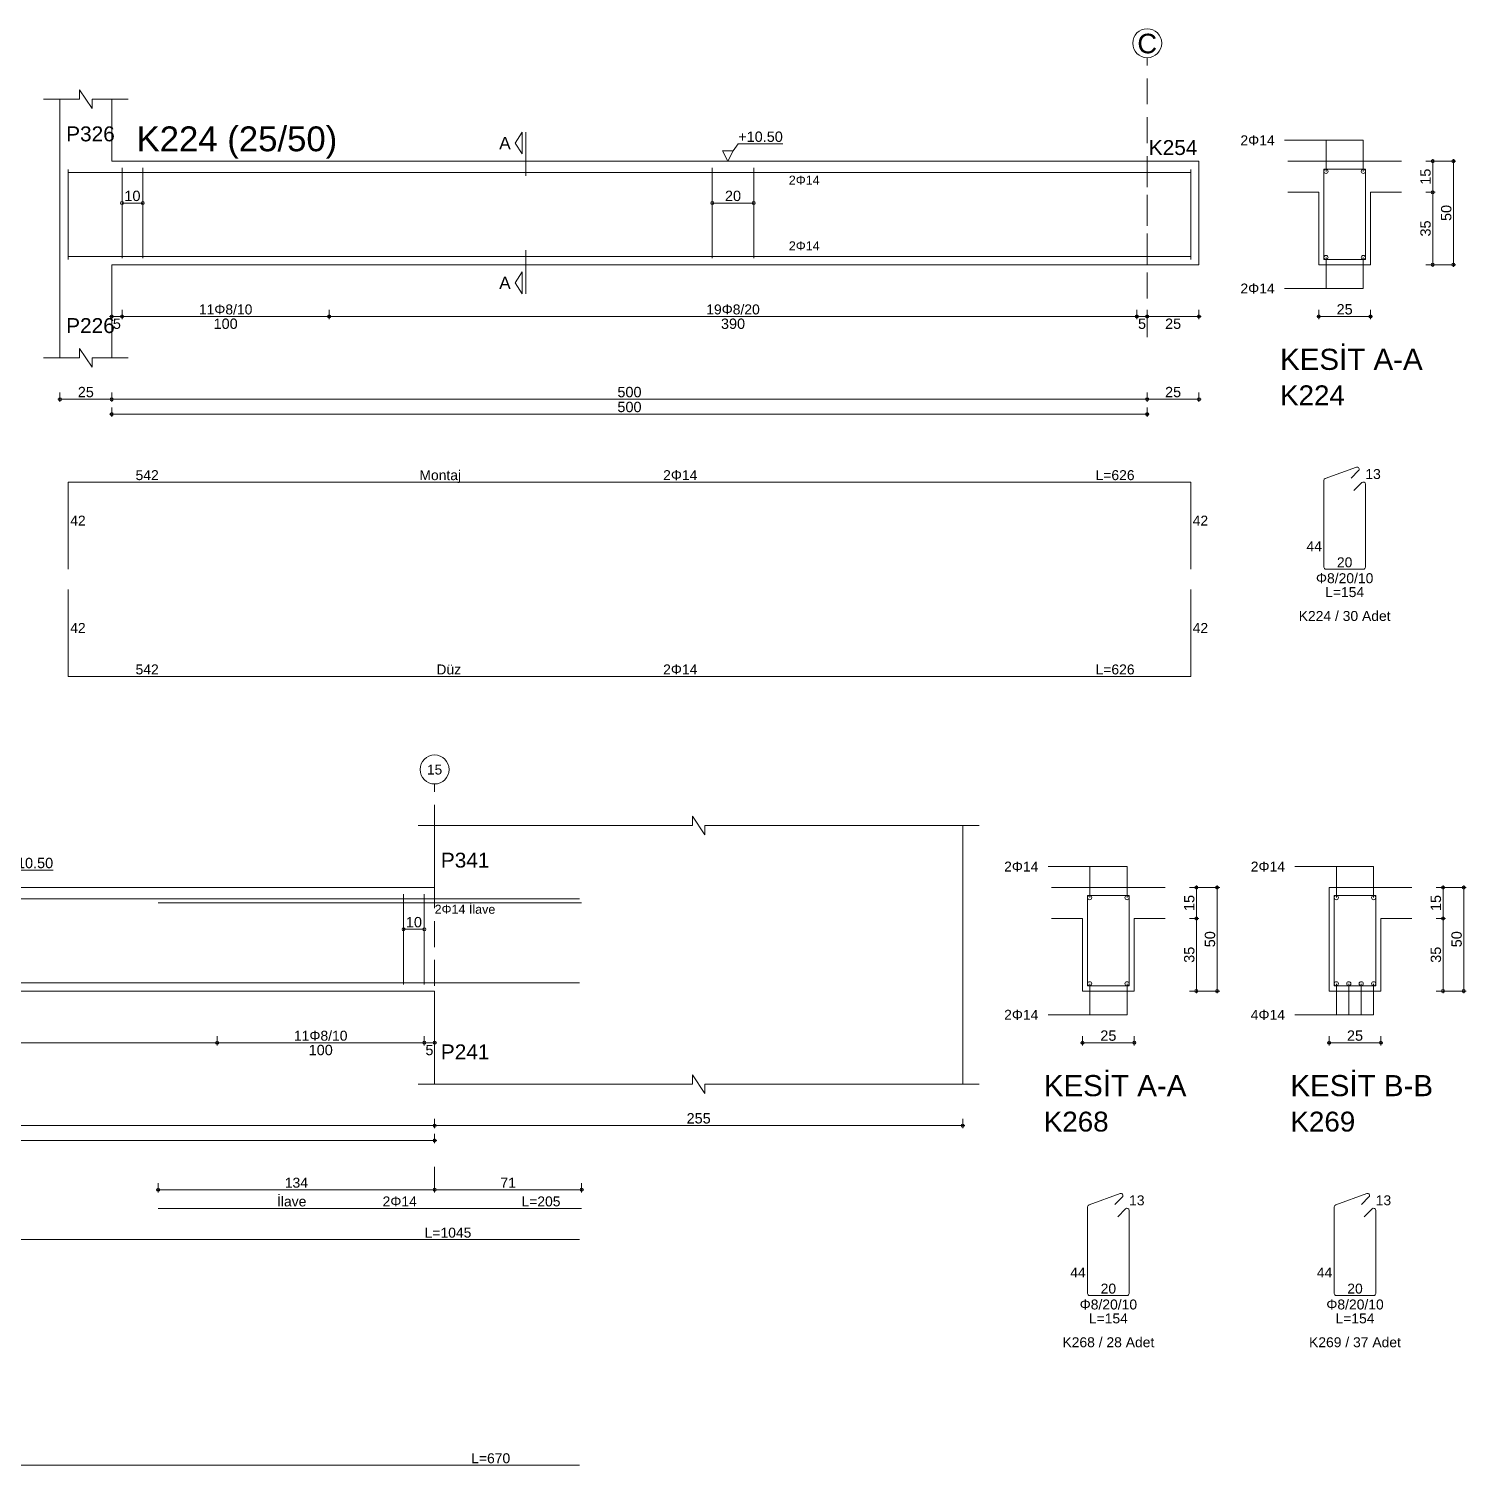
# Model space of a CAD drawing. Header units: millimetres. Extents: x 2232 to 85269, y -3593 to 5869.
# Drawn here: x 48143 to 49185, y -1453 to -412 of the extents above; entities that cross this region are included whole.
import ezdxf

# ---------------------------------------------------------------- set-up
doc = ezdxf.new("R2010")
doc.units = ezdxf.units.MM
doc.linetypes.add('DASHDOT2', pattern=[12.7, 6.35, -3.175, 0, -3.175])
doc.linetypes.add('DASHED4', pattern=[18.75, 12.5, -6.25])
doc.layers.add('aks', color=251, linetype='DASHDOT2', lineweight=35)
for name, color, linetype in [('Donatı Topl. Uzun. Yazısı', 7, 'Continuous'), ('Donatı Uz. Yazısı', 7, 'Continuous'), ('Donatı Yazısı', 7, 'Continuous'), ('Donatı Çizgisi', 7, 'Continuous'), ('Kiriş', 7, 'Continuous'), ('Standart', 7, 'Continuous'), ('Ölçülendirme', 7, 'Continuous')]:
    doc.layers.add(name, color=color, linetype=linetype)
doc.styles.add('arial_1_18', font='arial.ttf', dxfattribs={"height": 0.2})

# ---------------------------------------------------------------- blocks, each defined once
blk = doc.blocks.new('IDE792Entity7470')
at = {"layer": 'aks', "color": 30, "linetype": 'DASHED4', "lineweight": 5}
blk.add_lwpolyline([(11251.52, 2001.7), (11251.52, 2136.7)], dxfattribs=at)
at = {"layer": 'aks', "color": 1, "linetype": 'Continuous', "lineweight": 5}
blk.add_circle((11251.52, 2143.7), 7, dxfattribs=at)
at = {"layer": 'Donatı Çizgisi', "color": 5, "linetype": 'Continuous', "lineweight": 5}
for points in [[(10730.52, 2039.3), (10730.52, 2082.7)], [(10756.52, 2039.9), (10756.52, 2083.5)], [(10766.52, 2039.9), (10766.52, 2083.5)], [(11041.52, 2039.9), (11041.52, 2083.5)], [(11061.52, 2039.9), (11061.52, 2083.5)], [(11272.52, 2039.3), (11272.52, 2082.7)], [(11336.86, 2039.2), (11336.86, 2082.8)], [(11336.86, 2082.8), (11356.86, 2082.8)], [(11356.86, 2039.2), (11356.86, 2082.8)], [(10730.52, 2081.3), (11272.52, 2081.3)], [(10730.52, 2040.7), (11272.52, 2040.7)], [(11336.86, 2039.2), (11356.86, 2039.2)], [(11337.53, 1933.44), (11352.53, 1938.91)], [(11349.96, 1933.59), (11353.6, 1937.23)], [(10730.52, 1889.7), (10730.52, 1931.7)], [(10730.52, 1931.7), (11272.52, 1931.7)], [(11272.52, 1889.7), (11272.52, 1931.7)], [(11336.86, 1890.62), (11336.86, 1932.49)], [(11351.34, 1927.68), (11355.12, 1931.46)], [(11356.86, 1890.62), (11356.86, 1930.74)], [(11337.88, 1889.6), (11355.84, 1889.6)], [(10730.52, 1837.85), (10730.52, 1879.85)], [(11272.52, 1837.85), (11272.52, 1879.85)], [(10730.52, 1837.85), (11272.52, 1837.85)]]:
    blk.add_lwpolyline(points, dxfattribs=at)
for centre in [(11337.86, 2081.8), (11355.86, 2081.8), (11337.86, 2040.2), (11355.86, 2040.2)]:
    blk.add_circle(centre, 1, dxfattribs=at)
for centre, start, end in [((11352.88, 1937.95), 315, 110), ((11337.88, 1932.49), 110, 180), ((11355.84, 1930.74), 0, 135), ((11337.88, 1890.62), 180, 270), ((11355.84, 1890.62), 270, 0)]:
    blk.add_arc(centre, 1.02, start, end, dxfattribs=at)
at = {"layer": 'Kiriş', "color": 1, "linetype": 'Continuous', "lineweight": 5}
for points in [[(10736.02, 2116.7), (10736.02, 2121.2)], [(10742.02, 2112.2), (10736.02, 2121.2)], [(10718.52, 2116.7), (10736.02, 2116.7)], [(10726.52, 1991.7), (10726.52, 2116.7)], [(10742.02, 2112.2), (10742.02, 2116.7)], [(10742.02, 2116.7), (10759.52, 2116.7)], [(10751.52, 2086.7), (10751.52, 2116.7)], [(10751.52, 2086.7), (11276.52, 2086.7)], [(11276.52, 2036.7), (11276.52, 2086.7)], [(11319.36, 2086.7), (11374.36, 2086.7)], [(11319.36, 2071.7), (11334.36, 2071.7)], [(11334.36, 2036.7), (11334.36, 2071.7)], [(11359.36, 2071.7), (11374.36, 2071.7)], [(11359.36, 2036.7), (11359.36, 2071.7)], [(10751.52, 2036.7), (11276.52, 2036.7)], [(10751.52, 1991.7), (10751.52, 2036.7)], [(11334.36, 2036.7), (11359.36, 2036.7)], [(10742.02, 1987.2), (10736.02, 1996.2)], [(10736.02, 1991.7), (10736.02, 1996.2)], [(10718.52, 1991.7), (10736.02, 1991.7)], [(10742.02, 1991.7), (10759.52, 1991.7)], [(10742.02, 1987.2), (10742.02, 1991.7)]]:
    blk.add_lwpolyline(points, dxfattribs=at)
at = {"layer": 'Kiriş', "color": 1, "linetype": 'DASHED4', "lineweight": 5}
for points in [[(11251.52, 2036.7), (11251.52, 2086.7)], [(11276.52, 2036.7), (11276.52, 2086.7)]]:
    blk.add_lwpolyline(points, dxfattribs=at)
at = {"layer": 'Ölçülendirme', "color": 1, "linetype": 'Continuous', "lineweight": 5}
for points in [[(10946.27, 2095.45), (10949.77, 2100.7)], [(10949.77, 2090.2), (10949.77, 2100.7)], [(10951.52, 2079.7), (10951.52, 2100.7)], [(11317.86, 2096.8), (11355.86, 2096.8)], [(11337.86, 2081.8), (11337.86, 2096.8)], [(11355.86, 2081.8), (11355.86, 2096.8)], [(10949.77, 2090.2), (10946.27, 2095.45)], [(11049.02, 2086.7), (11046.52, 2091.7)], [(11046.52, 2091.7), (11051.52, 2091.7)], [(11051.52, 2091.7), (11049.02, 2086.7)], [(11051.52, 2091.7), (11054.02, 2095.03)], [(11054.02, 2095.03), (11075.58, 2095.03)], [(11049.02, 2086.7), (11049.02, 2086.7)], [(11386.11, 2086.7), (11400.61, 2086.7)], [(11389.36, 2035.7), (11389.36, 2087.7)], [(11399.36, 2035.7), (11399.36, 2087.7)], [(11386.11, 2071.7), (11390.61, 2071.7)], [(10756.52, 2066.5), (10766.52, 2066.5)], [(11041.52, 2066.5), (11061.52, 2066.5)], [(10951.52, 2022.7), (10951.52, 2043.7)], [(11337.86, 2025.2), (11337.86, 2040.2)], [(11355.86, 2025.2), (11355.86, 2040.2)], [(11386.11, 2036.7), (11400.61, 2036.7)], [(10946.27, 2027.95), (10949.77, 2033.2)], [(10949.77, 2022.7), (10946.27, 2027.95)], [(10949.77, 2022.7), (10949.77, 2033.2)], [(11317.86, 2025.2), (11355.86, 2025.2)], [(10751.52, 2010.45), (10751.52, 2014.95)], [(10756.52, 2010.45), (10756.52, 2014.95)], [(10856.52, 2010.45), (10856.52, 2014.95)], [(11246.52, 2010.45), (11246.52, 2014.95)], [(11251.52, 2010.45), (11251.52, 2014.95)], [(11276.52, 2010.45), (11276.52, 2014.95)], [(11334.36, 2010.45), (11334.36, 2014.95)], [(11359.36, 2010.45), (11359.36, 2014.95)], [(10750.52, 2011.7), (11277.52, 2011.7)], [(11333.36, 2011.7), (11360.36, 2011.7)], [(10725.52, 1971.7), (11277.52, 1971.7)], [(10726.52, 1970.45), (10726.52, 1974.95)], [(10751.52, 1970.45), (10751.52, 1974.95)], [(11251.52, 1970.45), (11251.52, 1974.95)], [(11276.52, 1970.45), (11276.52, 1974.95)], [(10750.52, 1964.5), (11252.52, 1964.5)], [(10751.52, 1963.25), (10751.52, 1967.75)], [(11251.52, 1963.25), (11251.52, 1967.75)]]:
    blk.add_lwpolyline(points, dxfattribs=at)
for centre in [(11389.36, 2086.7), (11399.36, 2086.7), (11389.36, 2071.7), (10756.52, 2066.5), (10766.52, 2066.5), (11041.52, 2066.5), (11061.52, 2066.5), (11389.36, 2036.7), (11399.36, 2036.7), (10751.52, 2011.7), (10756.52, 2011.7), (10756.52, 2011.7), (10856.52, 2011.7), (10856.52, 2011.7), (11246.52, 2011.7), (11246.52, 2011.7), (11251.52, 2011.7), (11251.52, 2011.7), (11276.52, 2011.7), (11334.36, 2011.7), (11359.36, 2011.7), (10726.52, 1971.7), (10751.52, 1971.7), (10751.52, 1971.7), (11251.52, 1971.7), (11251.52, 1971.7), (11276.52, 1971.7), (10751.52, 1964.5), (11251.52, 1964.5)]:
    blk.add_circle(centre, 0.75, dxfattribs=at)
at = {"layer": 'aks', "color": 1, "linetype": 'Continuous', "lineweight": 5, "style": 'arial_1_18'}
blk.add_text('C', height=9.45, dxfattribs=at).set_placement((11246.76, 2138.82))
at = {"layer": 'Donatı Topl. Uzun. Yazısı', "color": 1, "linetype": 'Continuous', "lineweight": 5, "style": 'arial_1_18'}
for s, p in [('L=626', (11226.59, 1932.66)), ('L=154', (11337.44, 1876.16)), ('L=626', (11226.59, 1838.81))]:
    blk.add_text(s, height=4.8, dxfattribs=at).set_placement(p)
at = {"layer": 'Donatı Uz. Yazısı', "color": 1, "linetype": 'Continuous', "lineweight": 5, "style": 'arial_1_18'}
for s, p in [('542', (10763.04, 1932.66)), ('13', (11356.86, 1933.2)), ('42', (10731.48, 1910.7)), ('42', (11273.48, 1910.7)), ('44', (11328.44, 1898.32)), ('20', (11343.13, 1890.56)), ('42', (10731.48, 1858.85)), ('42', (11273.48, 1858.85)), ('542', (10763.04, 1838.81))]:
    blk.add_text(s, height=4.8, dxfattribs=at).set_placement(p)
at = {"layer": 'Donatı Yazısı', "color": 5, "linetype": 'Continuous', "lineweight": 5, "style": 'arial_1_18'}
for s, p in [('2Φ14', (11296.52, 2094.4)), ('2Φ14', (11296.52, 2022.8)), ('2Φ14', (11017.78, 1932.66)), ('Φ8/20/10', (11333, 1882.88)), ('K224 / 30 Adet', (11324.67, 1864.64)), ('2Φ14', (11017.78, 1838.81))]:
    blk.add_text(s, height=4.8, dxfattribs=at).set_placement(p)
for p in [(11078.48, 2075.42), (11078.48, 2043.66)]:
    blk.add_text('2Φ14', height=4.32, rotation=360, dxfattribs=at).set_placement(p)
at = {"layer": 'Donatı Yazısı', "color": 1, "linetype": 'Continuous', "lineweight": 5, "style": 'arial_1_18'}
for s, p in [('Montaj', (10900.09, 1932.66)), ('Düz', (10908.3, 1838.81))]:
    blk.add_text(s, height=4.8, dxfattribs=at).set_placement(p)
at = {"layer": 'Kiriş', "color": 1, "linetype": 'Continuous', "lineweight": 5, "style": 'arial_1_18'}
for s, height, p in [('P326', 7.2, (10729.52, 2096.3)), ('K224 (25/50)', 12, (10763.52, 2091.5)), ('K254', 7.2, (11252.28, 2089.7)), ('P226', 7.2, (10729.52, 2003.7)), ('KESİT A-A', 10.2, (11315.66, 1985.9)), ('K224', 9.6, (11315.66, 1968.82))]:
    blk.add_text(s, height=height, dxfattribs=at).set_placement(p)
at = {"layer": 'Ölçülendirme', "color": 1, "linetype": 'Continuous', "lineweight": 5, "style": 'arial_1_18'}
for s, height, p in [('A', 5.95, (10938.63, 2092.48)), ('+10.50', 5, (11054.02, 2096.03)), ('A', 5.95, (10938.63, 2024.98)), ('25', 5, (11342.97, 2012.66)), ('5', 5, (10752.08, 2005.7)), ('100', 5, (10800.7, 2005.7)), ('390', 5, (11045.7, 2005.7)), ('5', 5, (11247.08, 2005.7)), ('25', 5, (11260.14, 2005.7)), ('25', 5, (10735.14, 1972.7)), ('500', 5, (10995.7, 1972.7)), ('25', 5, (11260.14, 1972.7)), ('500', 5, (10995.7, 1965.5))]:
    blk.add_text(s, height=height, dxfattribs=at).set_placement(p)
for s, rotation, p in [('15', 90, (11388.4, 2075.32)), ('10', 360, (10757.64, 2067.46)), ('20', 360, (11047.64, 2067.46)), ('50', 90, (11398.4, 2057.82)), ('35', 90, (11388.4, 2050.32))]:
    blk.add_text(s, height=5, rotation=rotation, dxfattribs=at).set_placement(p)
at = {"layer": 'Ölçülendirme', "color": 5, "linetype": 'Continuous', "lineweight": 5, "style": 'arial_1_18'}
for s, p in [('11Φ8/10', (10793.59, 2012.7)), ('19Φ8/20', (11038.59, 2012.7))]:
    blk.add_text(s, height=4.8, dxfattribs=at).set_placement(p)
blk = doc.blocks.new('IDE792Entity7502')
at = {"layer": 'aks', "color": 30, "linetype": 'DASHED4', "lineweight": 5}
for points in [[(11533.24, 1663.75), (11533.24, 1798.75)], [(11533.24, 1602.75), (11533.24, 1613.75)]]:
    blk.add_lwpolyline(points, dxfattribs=at)
at = {"layer": 'aks', "color": 1, "linetype": 'Continuous', "lineweight": 5}
blk.add_circle((11533.24, 1805.75), 7, dxfattribs=at)
at = {"layer": 'Donatı Çizgisi', "color": 5, "linetype": 'Continuous', "lineweight": 5}
for points in [[(10558.24, 1743.35), (11603.24, 1743.35)], [(11518.24, 1701.95), (11518.24, 1745.55)], [(11528.24, 1701.95), (11528.24, 1745.55)], [(11848.57, 1701.25), (11848.57, 1744.85)], [(11848.57, 1744.85), (11868.57, 1744.85)], [(11868.57, 1701.25), (11868.57, 1744.85)], [(11967.66, 1701.25), (11967.66, 1744.85)], [(11967.66, 1744.85), (11987.66, 1744.85)], [(11987.66, 1701.25), (11987.66, 1744.85)], [(11399.74, 1741.35), (11604.24, 1741.35)], [(10558.24, 1702.75), (11603.24, 1702.75)], [(11848.57, 1701.25), (11868.57, 1701.25)], [(11967.66, 1701.25), (11987.66, 1701.25)], [(11849.25, 1595.49), (11864.25, 1600.96)], [(11861.68, 1595.63), (11865.32, 1599.28)], [(11968.33, 1595.49), (11983.33, 1600.96)], [(11980.76, 1595.63), (11984.4, 1599.28)], [(11399.74, 1593.75), (11604.24, 1593.75)], [(11848.57, 1552.67), (11848.57, 1594.54)], [(11863.06, 1589.73), (11866.83, 1593.51)], [(11868.57, 1552.67), (11868.57, 1592.79)], [(11967.66, 1552.67), (11967.66, 1594.54)], [(11982.14, 1589.73), (11985.92, 1593.51)], [(11987.66, 1552.67), (11987.66, 1592.79)], [(10558.24, 1578.65), (11603.24, 1578.65)], [(11849.59, 1551.65), (11867.55, 1551.65)], [(11968.68, 1551.65), (11986.64, 1551.65)], [(10933.24, 1469.7), (11603.24, 1469.7)]]:
    blk.add_lwpolyline(points, dxfattribs=at)
for centre in [(11849.57, 1743.85), (11867.57, 1743.85), (11968.66, 1743.85), (11986.66, 1743.85), (11849.57, 1702.25), (11867.57, 1702.25), (11968.66, 1702.25), (11974.66, 1702.25), (11980.66, 1702.25), (11986.66, 1702.25)]:
    blk.add_circle(centre, 1, dxfattribs=at)
for centre, start, end in [((11864.6, 1600), 315, 110), ((11983.68, 1600), 315, 110), ((11849.59, 1594.54), 110, 180), ((11867.55, 1592.79), 0, 135), ((11968.68, 1594.54), 110, 180), ((11986.64, 1592.79), 0, 135), ((11849.59, 1552.67), 180, 270), ((11867.55, 1552.67), 270, 0), ((11968.68, 1552.67), 180, 270), ((11986.64, 1552.67), 270, 0)]:
    blk.add_arc(centre, 1.02, start, end, dxfattribs=at)
at = {"layer": 'Kiriş', "color": 1, "linetype": 'Continuous', "lineweight": 5}
for points in [[(11525.24, 1778.75), (11657.74, 1778.75)], [(11533.24, 1748.75), (11533.24, 1778.75)], [(11657.74, 1778.75), (11657.74, 1783.25)], [(11663.74, 1774.25), (11657.74, 1783.25)], [(11663.74, 1778.75), (11796.24, 1778.75)], [(11663.74, 1774.25), (11663.74, 1778.75)], [(11788.24, 1653.75), (11788.24, 1778.75)], [(11003.24, 1748.75), (11533.24, 1748.75)], [(11831.07, 1748.75), (11886.07, 1748.75)], [(11965.16, 1698.75), (11965.16, 1748.75)], [(11965.16, 1748.75), (12005.16, 1748.75)], [(11831.07, 1733.75), (11846.07, 1733.75)], [(11846.07, 1698.75), (11846.07, 1733.75)], [(11871.07, 1733.75), (11886.07, 1733.75)], [(11871.07, 1698.75), (11871.07, 1733.75)], [(11990.16, 1733.75), (12005.16, 1733.75)], [(11990.16, 1698.75), (11990.16, 1733.75)], [(11003.24, 1698.75), (11533.24, 1698.75)], [(11533.24, 1653.75), (11533.24, 1698.75)], [(11846.07, 1698.75), (11871.07, 1698.75)], [(11965.16, 1698.75), (11990.16, 1698.75)], [(11525.24, 1653.75), (11657.74, 1653.75)], [(11663.74, 1649.25), (11657.74, 1658.25)], [(11657.74, 1653.75), (11657.74, 1658.25)], [(11663.74, 1653.75), (11796.24, 1653.75)], [(11663.74, 1649.25), (11663.74, 1653.75)]]:
    blk.add_lwpolyline(points, dxfattribs=at)
at = {"layer": 'Ölçülendirme', "color": 1, "linetype": 'Continuous', "lineweight": 5}
for points in [[(11327.49, 1757.08), (11349.05, 1757.08)], [(11829.57, 1758.85), (11867.57, 1758.85)], [(11849.57, 1743.85), (11849.57, 1758.85)], [(11867.57, 1743.85), (11867.57, 1758.85)], [(11948.66, 1758.85), (11986.66, 1758.85)], [(11968.66, 1743.85), (11968.66, 1758.85)], [(11986.66, 1743.85), (11986.66, 1758.85)], [(11901.07, 1697.75), (11901.07, 1749.75)], [(11911.07, 1697.75), (11911.07, 1749.75)], [(12020.16, 1697.75), (12020.16, 1749.75)], [(12030.16, 1697.75), (12030.16, 1749.75)], [(11897.82, 1748.75), (11912.32, 1748.75)], [(12016.91, 1748.75), (12031.41, 1748.75)], [(11518.24, 1728.55), (11528.24, 1728.55)], [(11897.82, 1733.75), (11902.32, 1733.75)], [(12016.91, 1733.75), (12021.41, 1733.75)], [(11849.57, 1687.25), (11849.57, 1702.25)], [(11867.57, 1687.25), (11867.57, 1702.25)], [(11968.66, 1687.25), (11968.66, 1702.25)], [(11974.66, 1687.25), (11974.66, 1702.25)], [(11980.66, 1687.25), (11980.66, 1702.25)], [(11986.66, 1687.25), (11986.66, 1702.25)], [(11897.82, 1698.75), (11912.32, 1698.75)], [(12016.91, 1698.75), (12031.41, 1698.75)], [(11829.57, 1687.25), (11867.57, 1687.25)], [(11948.66, 1687.25), (11986.66, 1687.25)], [(11002.24, 1673.75), (11534.24, 1673.75)], [(11428.24, 1672.5), (11428.24, 1677)], [(11528.24, 1672.5), (11528.24, 1677)], [(11533.24, 1672.5), (11533.24, 1677)], [(11845.07, 1673.75), (11872.07, 1673.75)], [(11846.07, 1672.5), (11846.07, 1677)], [(11871.07, 1672.5), (11871.07, 1677)], [(11964.16, 1673.75), (11991.16, 1673.75)], [(11965.16, 1672.5), (11965.16, 1677)], [(11990.16, 1672.5), (11990.16, 1677)], [(10477.24, 1633.75), (11789.24, 1633.75)], [(11533.24, 1632.5), (11533.24, 1637)], [(11788.24, 1632.5), (11788.24, 1637)], [(10627.24, 1626.55), (11534.24, 1626.55)], [(11533.24, 1625.3), (11533.24, 1629.8)], [(11399.74, 1601.5), (11399.74, 1606)], [(11533.24, 1601.5), (11533.24, 1606)], [(11533.24, 1601.5), (11533.24, 1606)], [(11604.24, 1601.5), (11604.24, 1606)], [(11398.74, 1602.75), (11534.24, 1602.75)], [(11532.24, 1602.75), (11605.24, 1602.75)]]:
    blk.add_lwpolyline(points, dxfattribs=at)
for centre in [(11901.07, 1748.75), (11911.07, 1748.75), (12020.16, 1748.75), (12030.16, 1748.75), (11518.24, 1728.55), (11528.24, 1728.55), (11901.07, 1733.75), (12020.16, 1733.75), (11901.07, 1698.75), (11911.07, 1698.75), (12020.16, 1698.75), (12030.16, 1698.75), (11428.24, 1673.75), (11428.24, 1673.75), (11528.24, 1673.75), (11528.24, 1673.75), (11533.24, 1673.75), (11846.07, 1673.75), (11871.07, 1673.75), (11965.16, 1673.75), (11990.16, 1673.75), (11533.24, 1633.75), (11533.24, 1633.75), (11788.24, 1633.75), (11533.24, 1626.55), (11399.74, 1602.75), (11533.24, 1602.75), (11533.24, 1602.75), (11604.24, 1602.75)]:
    blk.add_circle(centre, 0.75, dxfattribs=at)
at = {"layer": 'aks', "color": 1, "linetype": 'Continuous', "lineweight": 5, "style": 'arial_1_18'}
blk.add_text('15', height=4.725, dxfattribs=at).set_placement((11529.57, 1803.31))
at = {"layer": 'Donatı Topl. Uzun. Yazısı', "color": 1, "linetype": 'Continuous', "lineweight": 5, "style": 'arial_1_18'}
for s, p in [('L=205', (11575.18, 1594.71)), ('L=1045', (11528.43, 1579.61)), ('L=154', (11849.16, 1538.21)), ('L=154', (11968.24, 1538.21)), ('L=670', (11550.91, 1470.66))]:
    blk.add_text(s, height=4.8, dxfattribs=at).set_placement(p)
at = {"layer": 'Donatı Uz. Yazısı', "color": 1, "linetype": 'Continuous', "lineweight": 5, "style": 'arial_1_18'}
for s, p in [('13', (11868.57, 1595.25)), ('13', (11987.66, 1595.25)), ('44', (11840.16, 1560.37)), ('44', (11959.24, 1560.37)), ('20', (11854.84, 1552.61)), ('20', (11973.93, 1552.61))]:
    blk.add_text(s, height=4.8, dxfattribs=at).set_placement(p)
at = {"layer": 'Donatı Yazısı', "color": 5, "linetype": 'Continuous', "lineweight": 5, "style": 'arial_1_18'}
for s, height, p in [('2Φ14', 4.8, (11808.24, 1756.45)), ('2Φ14', 4.8, (11927.32, 1756.45)), ('2Φ14 İlave', 4.32, (11533.24, 1736.07)), ('2Φ14', 4.8, (11808.24, 1684.85)), ('4Φ14', 4.8, (11927.32, 1684.85)), ('2Φ14', 4.8, (11508.12, 1594.71)), ('Φ8/20/10', 4.8, (11844.71, 1544.93)), ('Φ8/20/10', 4.8, (11963.8, 1544.93)), ('K268 / 28 Adet', 4.8, (11836.39, 1526.69)), ('K269 / 37 Adet', 4.8, (11955.47, 1526.69))]:
    blk.add_text(s, height=height, dxfattribs=at).set_placement(p)
at = {"layer": 'Donatı Yazısı', "color": 1, "linetype": 'Continuous', "lineweight": 5, "style": 'arial_1_18'}
blk.add_text('İlave', height=4.8, dxfattribs=at).set_placement((11457.15, 1594.71))
at = {"layer": 'Kiriş', "color": 1, "linetype": 'Continuous', "lineweight": 5, "style": 'arial_1_18'}
for s, height, p in [('P341', 7.2, (11536.24, 1758.35)), ('P241', 7.2, (11536.24, 1665.75)), ('KESİT A-A', 10.2, (11827.37, 1647.95)), ('KESİT B-B', 10.2, (11946.46, 1647.95)), ('K268', 9.6, (11827.37, 1630.87)), ('K269', 9.6, (11946.46, 1630.87))]:
    blk.add_text(s, height=height, dxfattribs=at).set_placement(p)
at = {"layer": 'Ölçülendirme', "color": 1, "linetype": 'Continuous', "lineweight": 5, "style": 'arial_1_18'}
for s, p in [('+10.50', (11327.49, 1758.08)), ('25', (11854.69, 1674.71)), ('25', (11973.77, 1674.71)), ('100', (11472.41, 1667.75)), ('5', (11528.8, 1667.75)), ('255', (11654.91, 1634.75))]:
    blk.add_text(s, height=5, dxfattribs=at).set_placement(p)
for s, rotation, p in [('15', 90, (11900.11, 1737.37)), ('15', 90, (12019.2, 1737.37)), ('10', 360, (11519.35, 1729.51)), ('50', 90, (11910.11, 1719.87)), ('50', 90, (12029.2, 1719.87)), ('35', 90, (11900.11, 1712.37)), ('35', 90, (12019.2, 1712.37))]:
    blk.add_text(s, height=5, rotation=rotation, dxfattribs=at).set_placement(p)
at = {"layer": 'Ölçülendirme', "color": 5, "linetype": 'Continuous', "lineweight": 5, "style": 'arial_1_18'}
for s, p in [('11Φ8/10', (11465.31, 1674.75)), ('134', (11460.9, 1603.75)), ('71', (11565.01, 1603.75))]:
    blk.add_text(s, height=4.8, dxfattribs=at).set_placement(p)

msp = doc.modelspace()

# ---------------------------------------------------------------- block references
at = {"layer": 'Standart', "xscale": 1.5, "yscale": 1.5, "zscale": 1.5}
for name, p in [('IDE792Entity7470', (32076.3, -3638.5)), ('IDE792Entity7502', (31137.6, -3657.8))]:
    msp.add_blockref(name, p, dxfattribs=at)

doc.saveas('drawing.dxf')
